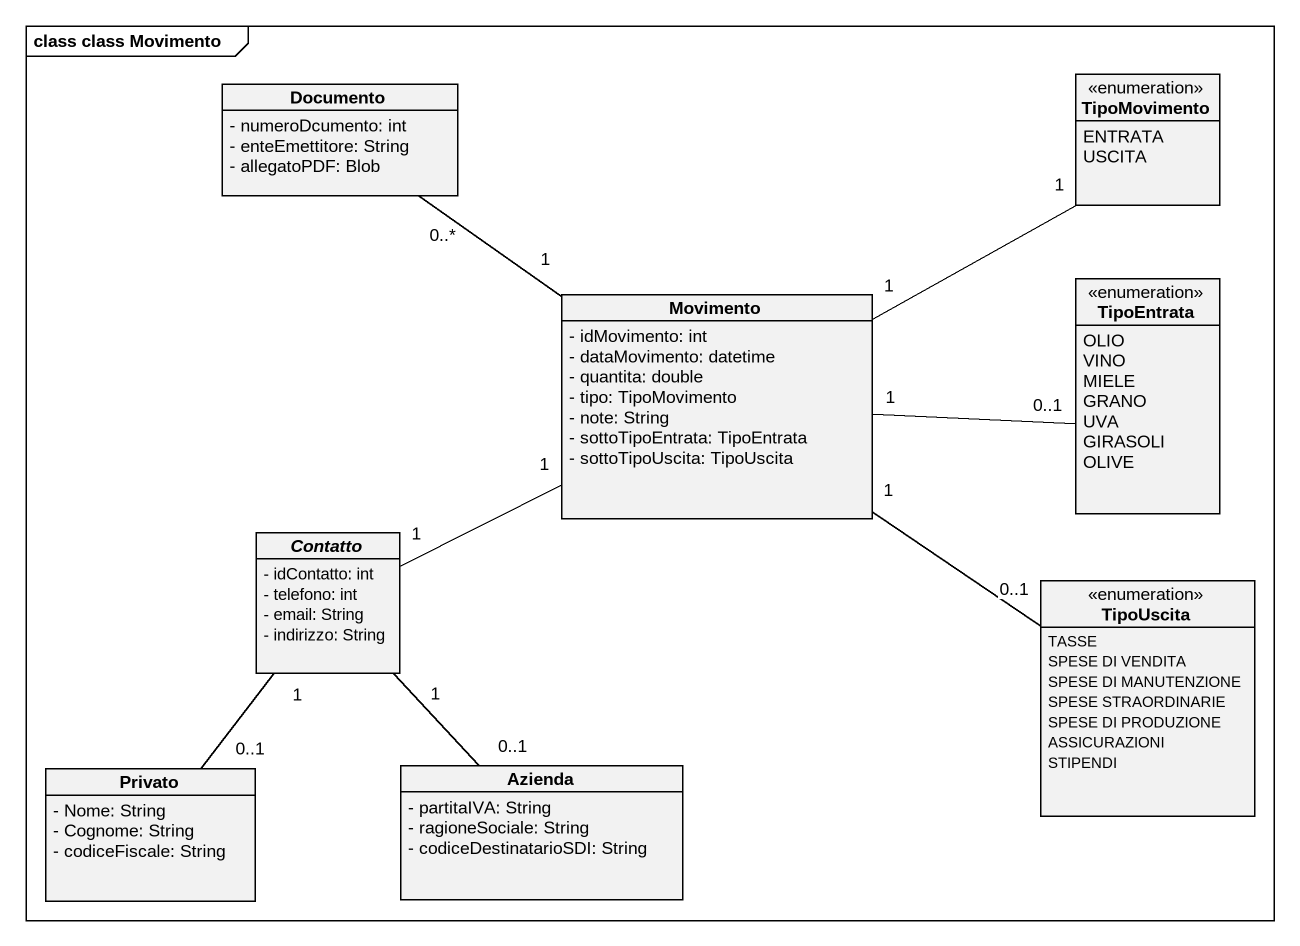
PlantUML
@startuml
mainframe class class Movimento
hide circle
hide empty members
skinparam classAttributeIconSize 0
enum TipoMovimento {
  ENTRATA
  USCITA
}
class Documento {
  - numeroDcumento: int
  - enteEmettitore: String
  - allegatoPDF: Blob
}
enum TipoEntrata {
  OLIO
  VINO
  MIELE
  GRANO
  UVA
  GIRASOLI
  OLIVE
}
class Movimento {
  - idMovimento: int
  - dataMovimento: datetime
  - quantita: double
  - tipo: TipoMovimento
  - note: String
  - sottoTipoEntrata: TipoEntrata
  - sottoTipoUscita: TipoUscita
}
abstract class Contatto {
  - idContatto: int
  - telefono: int
  - email: String
  - indirizzo: String
}
enum TipoUscita {
  TASSE
  SPESE DI VENDITA
  SPESE DI MANUTENZIONE
  SPESE STRAORDINARIE
  SPESE DI PRODUZIONE
  ASSICURAZIONI
  STIPENDI
}
class Privato {
  - Nome: String
  - Cognome: String
  - codiceFiscale: String
}
class Azienda {
  - partitaIVA: String
  - ragioneSociale: String
  - codiceDestinatarioSDI: String
}
Movimento "1" -up- "1" TipoMovimento
Movimento "1" -up- "0..*" Documento
Movimento "1" -right- "0..1" TipoEntrata
Movimento "1" -left- "1" Contatto
Movimento "1" -- "0..1" TipoUscita
Contatto "1" -- "0..1" Privato
Contatto "1" -- "0..1" Azienda
@enduml
